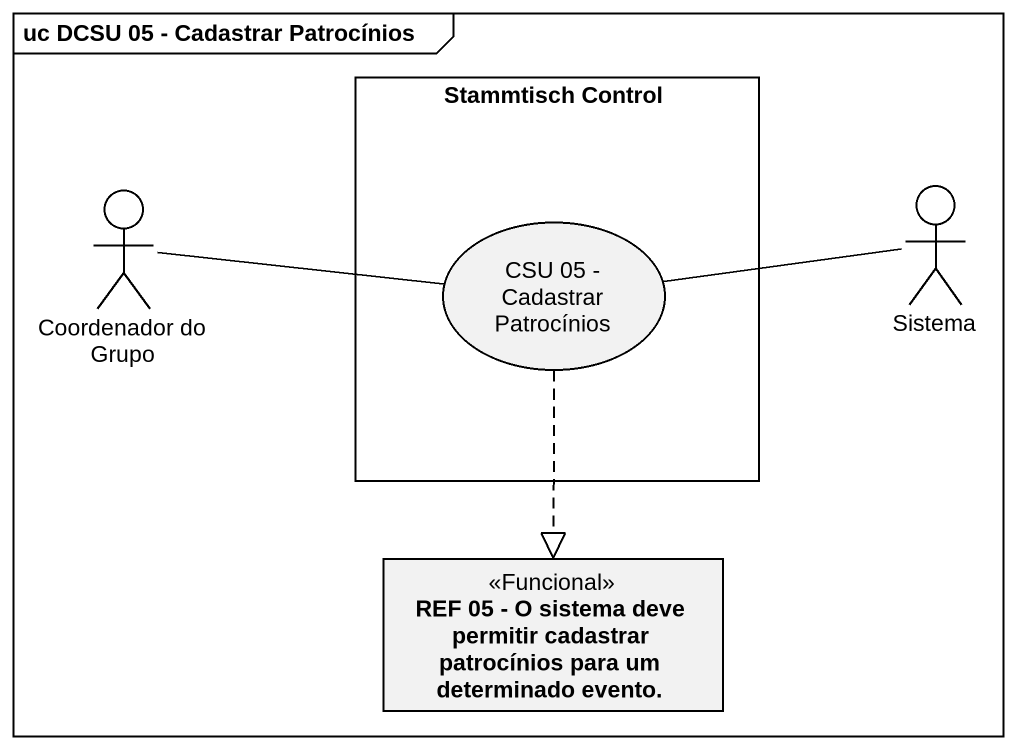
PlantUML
@startuml
mainframe uc DCSU 05 - Cadastrar Patrocínios
allowmixing
hide circle
hide empty members
rectangle "Stammtisch Control" as Stammtisch_Control {
  usecase "CSU 05 - Cadastrar Patrocínios" as CSU_05_Cadastrar_Patrocínios
}
actor "Coordenador do Grupo" as Coordenador_do_Grupo
actor Sistema
class "REF 05 - O sistema deve permitir cadastrar patrocínios para um determinado evento." as REF_05_O_sistema_deve <<Funcional>>
Coordenador_do_Grupo -right- CSU_05_Cadastrar_Patrocínios
CSU_05_Cadastrar_Patrocínios -right- Sistema
CSU_05_Cadastrar_Patrocínios ..|> REF_05_O_sistema_deve
@enduml
